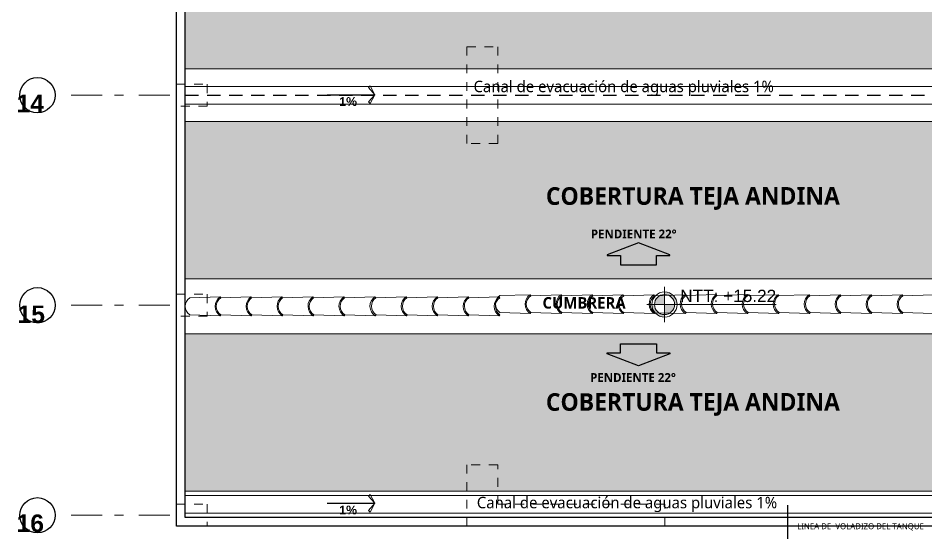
# Model space of a CAD drawing. Header units: metres. Extents: x 27 to 147, y -173 to 8.
# Drawn here: x 115.34 to 125.66, y -132.21 to -126.36 of the extents above; entities that cross this region are included whole.
import ezdxf

# ---------------------------------------------------------------- set-up
doc = ezdxf.new("R2010")
doc.units = ezdxf.units.M
for name, pattern in [('1CORTE', [1.5, 1, -0.25, 0, -0.25]), ('DASHED2', [0.375, 0.25, -0.125]), ('Dot & Dashed', [0.670277762413025, 0.352777767181396, -0.176388883590699, 0, -0.14111111164093]), ('HIDDEN2', [0.1875, 0.125, -0.0625])]:
    doc.linetypes.add(name, pattern=pattern)
for name, color, linetype, lineweight in [('2D Drafting - General_Pen_No__46', 7, 'Continuous', 25), ('canal de evacuacion', 1, 'Continuous', 20), ('Cotas varias El', 253, 'Continuous', 13), ('grafo 2', 31, 'Continuous', 20), ('GRAFO 3', 22, 'Continuous', 30), ('GRAFO 4', 7, 'Continuous', 30), ('GRAFO01', 7, 'Continuous', 0), ('linea0016', 144, 'HIDDEN2', 9), ('Lineas Referencia', 73, 'Continuous', 13), ('teja andina', 252, 'Continuous', 0), ('TEJAS ANDINA', 253, 'Continuous', 0), ('TEXTO 100', 7, 'Continuous', 20), ('TEXTOS-SUBTITULO', 7, 'Continuous', 30), ('Vanos', 140, 'Continuous', 5)]:
    doc.layers.add(name, color=color, linetype=linetype, lineweight=lineweight)
doc.layers.add('Interior - Furniture _Pen_No__3', color=7, linetype='Continuous', lineweight=18, true_color=0xff6600)
doc.layers.add('Mobiliario', color=7, linetype='Continuous', lineweight=0, true_color=0x7f7f7f)
doc.styles.add('Estilo-cotas', font='trebuc.ttf')
doc.styles.add('GENERATED_STYLE_1', font='arialbd.ttf')
doc.styles.add('GENERATED_STYLE_2', font='arial.ttf')
doc.styles.add('JOS', font='arial.ttf', dxfattribs={"height": 1})
doc.styles.add('TURBO_BASS', font='swisseb.ttf')

# ---------------------------------------------------------------- blocks, each defined once
blk = doc.blocks.new('A$C295C7585')
at = {"layer": 'Mobiliario', "lineweight": 15}
for p, q in [((1.374978025502969, 3.076203088460716), (1.513853283491699, 3.40416242087349)), ((1.513853283491699, 3.40416242087349), (1.527648820229842, 3.406546360073889)), ((1.556330874160267, 2.995064099900674), (1.716417933508637, 3.313533070731637)), ((1.716417933508637, 3.313533070731637), (1.70900166888714, 3.325407371513847)), ((1.222307230775641, 2.745859816847769), (1.36118248876528, 3.073819149260316)), ((1.36118248876528, 3.073819149260316), (1.374978025502969, 3.076203088460716)), ((1.563747138781764, 2.983189799118463), (1.556330874160267, 2.995064099900674)), ((1.403660079433394, 2.6647208282875), (1.563747138781764, 2.983189799118463)), ((1.069636436049223, 2.415516545234141), (1.208511694038407, 2.743475877646915)), ((1.208511694038407, 2.743475877646915), (1.222307230776096, 2.745859816847542)), ((1.250989284706975, 2.334377556673871), (1.411076344054891, 2.652846527505289)), ((1.411076344054891, 2.652846527505289), (1.403660079433394, 2.6647208282875)), ((0.9169656413223493, 2.085173273620967), (1.055840899311079, 2.413132606033741)), ((1.055840899311079, 2.413132606033741), (1.069636436048768, 2.415516545234595)), ((1.098318489980102, 2.004034285060698), (1.258405549328472, 2.322503255891888)), ((1.258405549328472, 2.322503255891888), (1.25098928470652, 2.334377556674326)), ((0.7650785429282223, 1.751017721853714), (0.9031190902182971, 2.079350511766734)), ((0.9031190902182971, 2.079350511766734), (0.9169656413223493, 2.085173273620967)), ((0.94643139158552, 1.66987873329299), (1.10492039455994, 1.989062689736784)), ((1.10492039455994, 1.989062689736784), (1.098439325062163, 2.004274668164622)), ((0.612407748201349, 1.420674450239858), (0.7512830061905333, 1.748633782652632)), ((0.7512830061905333, 1.748633782652632), (0.7650785429282223, 1.751017721853486)), ((0.7937605968586467, 1.339535461679816), (0.953847656207472, 1.658004432511007)), ((0.953847656207472, 1.658004432511007), (0.94643139158552, 1.66987873329299)), ((0.4597369534749305, 1.090331178626684), (0.5986122114636601, 1.418290511039459)), ((0.5986122114636601, 1.418290511039459), (0.6124077482018038, 1.420674450240085)), ((0.6410898021322282, 1.009192190066642), (0.8011768614805987, 1.327661160897833)), ((0.8011768614805987, 1.327661160897833), (0.7937605968591015, 1.339535461679816)), ((0.3070661587476025, 0.7599879070137376), (0.4459414167367868, 1.087947239426285)), ((0.4459414167367868, 1.087947239426285), (0.4597369534749305, 1.090331178626911)), ((0.4884190074053549, 0.6788489184534683), (0.6485060667537255, 0.997317889284659)), ((0.6485060667537255, 0.997317889284659), (0.6410898021322282, 1.009192190066642)), ((0.1543953640207292, 0.4296446354001091), (0.2932706220099135, 0.757603967813111)), ((0.2932706220099135, 0.757603967813111), (0.3070661587480572, 0.7599879070135103)), ((0.3357482126784817, 0.3485056468398398), (0.4958352720268522, 0.6669746176712579)), ((0.4958352720268522, 0.6669746176712579), (0.4884190074053549, 0.6788489184534683)), ((0.001724569293855893, 0.09930136378693533), (0.1405998272830402, 0.4272606961997099)), ((0.1405998272830402, 0.4272606961997099), (0.1543953640207292, 0.4296446354007912)), ((0.1830774179516084, 0.01816237522666597), (0.3431644773004336, 0.3366313460578567)), ((0.3431644773004336, 0.3366313460578567), (0.3357482126784817, 0.3485056468402945))]:
    blk.add_line(p, q, dxfattribs=at)
for centre, radius, start, end in [((1.64559542193274, 3.42692813519011), 0.1336946849706216, 189.8041789864884, 301.9874291323811), ((1.64559542193274, 3.42692813519011), 0.1196946849706216, 189.8041789864884, 301.9874291323811), ((1.492924627205866, 3.096584863576936), 0.1336946849706216, 189.8041789864884, 301.9874291323811), ((1.492924627205866, 3.096584863576936), 0.1196946849706216, 189.8041789864884, 301.9874291323811), ((1.340253832479448, 2.766241591963535), 0.1336946849706216, 189.8041789864884, 301.9874291323811), ((1.340253832479448, 2.766241591963535), 0.1196946849706216, 189.8041789864884, 301.9874291323811), ((1.187583037752574, 2.435898320350134), 0.1336946849706216, 189.8041789864884, 301.9874291323811), ((1.187583037752574, 2.435898320350134), 0.1196946849706216, 189.8041789864884, 301.9874291323811), ((1.034204698330086, 2.101672659223368), 0.1329726096647947, 189.6640148896703, 302.1275932302208), ((1.034912243024337, 2.105555048736051), 0.1196946849706216, 189.8041789864884, 301.9874291323811), ((0.8830251446311195, 1.77139949696948), 0.1336946849706216, 189.8041789864884, 301.9874291323811), ((0.8830251446311195, 1.77139949696948), 0.1196946849706216, 189.8041789864884, 301.9874291323811), ((0.7303543499047009, 1.441056225356306), 0.1336946849706216, 189.8041789864884, 301.9874291323811), ((0.7303543499047009, 1.441056225356306), 0.1196946849706216, 189.8041789864884, 301.9874291323811), ((0.5776835551778277, 1.110712953743132), 0.1336946849706216, 189.8041789864884, 301.9874291323811), ((0.5776835551778277, 1.110712953743132), 0.1196946849706216, 189.8041789864884, 301.9874291323811), ((0.4250127604509544, 0.7803696821295034), 0.1336946849706216, 189.8041789864884, 301.9874291323811), ((0.4250127604509544, 0.7803696821295034), 0.1196946849706216, 189.8041789864884, 301.9874291323811), ((0.2723419657240811, 0.4500264105163296), 0.1336946849706216, 189.8041789864884, 301.9874291323811), ((0.2723419657240811, 0.4500264105163296), 0.1196946849706216, 189.8041789864884, 301.9874291323811), ((0.1196711709962983, 0.119683138902019), 0.1196946849706216, 189.8041789864884, 301.9874291323811)]:
    blk.add_arc(centre, radius, start, end, dxfattribs=at)
blk = doc.blocks.new('FLECHA')
at = {"layer": 'grafo 2', "ltscale": 0.05}
for p, q in [((674350.4068813783, 8489809.493097022, -2.952000000000225), (674350.3571751671, 8489809.392813733, -2.952000000000225)), ((674350.4259006998, 8489809.474077702, -2.952000000000225), (674350.3571751671, 8489809.392813733, -2.952000000000225)), ((674350.4068813783, 8489809.493097022, -2.952000000000225), (674350.4259006998, 8489809.474077702, -2.952000000000225)), ((674350.4259006998, 8489809.311549768, -2.952000000000225), (674350.3571751671, 8489809.392813733, -2.952000000000225)), ((674350.4068813783, 8489809.292530447, -2.952000000000225), (674350.4259006998, 8489809.311549768, -2.952000000000225))]:
    blk.add_line(p, q, dxfattribs=at)
at = {"layer": 'grafo 2', "lineweight": 25}
blk.add_line((674350.8988359317, 8489809.392813733, -2.952000000000225), (674350.3571751671, 8489809.392813733, -2.952000000000225), dxfattribs=at)
at = {"layer": 'grafo 2'}
blk.add_line((674350.3571751671, 8489809.392813733, -2.952000000000225), (674350.4068813783, 8489809.292530447, -2.952000000000225), dxfattribs=at)

msp = doc.modelspace()

# ---------------------------------------------------------------- hatches: boundary and pattern name
at = {"layer": 'Interior - Furniture _Pen_No__3', "true_color": 0x939598}
h = msp.add_hatch(color=252, dxfattribs=at)
h.dxf.hatch_style = 1
h.paths.add_polyline_path([(122.5939552191145, -129.1595805378689), (122.593955218739, -129.0571805420381), (122.7449952206887, -129.0571805414824), (122.7449952206499, -129.0473536142555), (122.3891552181996, -128.9107594299858), (122.0333152167536, -129.0473536168759), (122.0333152167893, -129.057180544102), (122.184355216471, -129.0571805435462), (122.1843552168496, -129.1595805393768)])
h = msp.add_hatch(color=252, dxfattribs=at)
h.dxf.hatch_style = 1
h.paths.add_polyline_path([(122.1843552168496, -130.0595227518675), (122.184355216471, -130.1619227476981), (122.0333152167893, -130.1619227471423), (122.0333152167536, -130.1717496743683), (122.3891552181996, -130.3083438612585), (122.7449952206499, -130.1717496769887), (122.7449952206887, -130.1619227497619), (122.593955218739, -130.1619227492061), (122.5939552191145, -130.0595227533754)])
at = {"layer": 'TEJAS ANDINA'}
h = msp.add_hatch(dxfattribs=at)
h.set_pattern_fill('SPANTIL1', color=256, scale=0.2, angle=-1.272221872585407e-14, style=2, pattern_type=2)
h.set_pattern_definition([(274.9697, (232.747384543742, -60.65110540881834), (-0.1999982614014096, 2.400000210303527), [0.1846944, -4.4326642]), (180, (232.7633845437421, -60.83510540881831), (-0.2000000000000001, -0.2), [0.016, -0.184]), (360, (232.5633845437421, -60.85110540881833), (0.2, 0.2), [0.05600000000000001, -0.144]), (90, (232.6193845437421, -60.85110540881833), (-0.2, 0.2), [0.02, -0.18]), (270, (232.747384543742, -60.83110540881829), (0.1999999999999999, -0.2000000000000001), [0.02, -0.18]), (360, (232.747384543742, -60.85110540881833), (0.2, 0.2), [0.016, -0.184]), (360, (232.5633845437421, -60.83510540881831), (0.2, 0.2), [0.04000000000000001, -0.16]), (85.03029999999998, (232.6033845437421, -60.83510540881831), (0.1999982614014125, 2.400000210303527), [0.1846943999999999, -4.432664199999996]), (52.69609999999999, (232.6033845437421, -60.82510540881832), (-2.599997177976598, -3.400002148337723), [0.0528016, -5.22735]), (18.43489999999995, (232.6353845437421, -60.78310540881829), (0.4000000869185923, 0.1999996806445415), [0.05059639999999999, -0.5818589999999996]), (341.5651, (232.6833845437421, -60.76710540881832), (-0.4000000869185922, 0.1999996806445419), [0.05059640000000001, -0.5818589999999999]), (307.3039000000001, (232.731384543742, -60.78310540881829), (2.599997177976598, -3.400002148337723), [0.0528016, -5.22735]), (20.22489999999998, (232.6453845437421, -60.7971054088183), (-2.199999452866844, -0.8000016671195542), [0.04049699999999992, -4.009194399999989]), (339.7751, (232.6833845437421, -60.78310540881829), (2.199999452866844, -0.8000016671195557), [0.04049699999999996, -4.009194399999995]), (307.4053999999999, (232.721384543742, -60.7971054088183), (2.00000199052301, -2.59999849299601), [0.04280179999999992, -4.237384999999989]), (52.59459999999999, (232.6193845437421, -60.83110540881829), (-2.000001990523011, -2.599998492996009), [0.0428018, -4.237385])])
h.paths.add_polyline_path([(117.2395910564743, -125.1692961683614), (117.2395910564743, -126.9331553942138), (127.5395326688742, -126.9331553942138), (127.5395326688742, -125.1692961683614)])
h = msp.add_hatch(dxfattribs=at)
h.set_pattern_fill('SPANTIL1', color=256, scale=0.2, angle=180, style=2, pattern_type=2)
h.set_pattern_definition([(94.9696999999998, (223.2345399171161, -66.0684409499929), (0.1999982614014093, -2.400000210303527), [0.1846944, -4.432664199999999]), (360, (223.2185399171161, -65.88444094999294), (0.2000000000000001, 0.1999999999999999), [0.016, -0.184]), (180, (223.418539917116, -65.86844094999297), (-0.2000000000000001, -0.2), [0.05600000000000001, -0.144]), (270, (223.3625399171161, -65.86844094999297), (0.1999999999999999, -0.2000000000000001), [0.02, -0.18]), (90, (223.2345399171161, -65.88844094999295), (-0.1999999999999999, 0.2000000000000001), [0.02, -0.18]), (180, (223.2345399171161, -65.86844094999297), (-0.2000000000000001, -0.2), [0.016, -0.184]), (180, (223.418539917116, -65.88444094999294), (-0.2000000000000001, -0.2), [0.04000000000000001, -0.16]), (265.0303, (223.3785399171161, -65.88444094999294), (-0.1999982614014128, -2.400000210303527), [0.1846944, -4.4326642]), (232.6961, (223.3785399171161, -65.89444094999293), (2.599997177976598, 3.400002148337722), [0.0528016, -5.227349999999999]), (198.4349, (223.346539917116, -65.93644094999296), (-0.4000000869185923, -0.1999996806445414), [0.05059639999999989, -0.581858999999998]), (161.5651, (223.298539917116, -65.95244094999292), (0.4000000869185921, -0.1999996806445419), [0.05059639999999988, -0.5818589999999979]), (127.3039, (223.250539917116, -65.93644094999296), (-2.599997177976598, 3.400002148337724), [0.0528016, -5.22735]), (200.2249, (223.3365399171161, -65.92244094999295), (2.199999452866844, 0.8000016671195539), [0.04049700000000001, -4.0091944]), (159.7751, (223.298539917116, -65.93644094999296), (-2.199999452866844, 0.800001667119556), [0.040497, -4.009194399999999]), (127.4053999999999, (223.2605399171161, -65.92244094999295), (-2.000001990523009, 2.59999849299601), [0.0428018, -4.237385]), (232.5946, (223.3625399171161, -65.88844094999295), (2.000001990523011, 2.599998492996008), [0.0428018, -4.237385])])
h.paths.add_polyline_path([(127.5394456195672, -129.3208328690765), (127.5395326688742, -127.5331543591903), (117.2395772203731, -127.5331543591903), (117.2394901710661, -129.3208328690765)])
h = msp.add_hatch(dxfattribs=at)
h.set_pattern_fill('SPANTIL1', color=256, scale=0.2, angle=-1.272221872585407e-14, style=2, pattern_type=2)
h.set_pattern_definition([(274.9697, (223.6025399171161, -65.66844094999293), (-0.1999982614014096, 2.400000210303527), [0.1846944, -4.4326642]), (180, (223.6185399171161, -65.85244094999295), (-0.2000000000000001, -0.2), [0.016, -0.184]), (360, (223.418539917116, -65.86844094999297), (0.2, 0.2), [0.05600000000000001, -0.144]), (90, (223.4745399171161, -65.86844094999297), (-0.2, 0.2), [0.02, -0.18]), (270, (223.6025399171161, -65.84844094999299), (0.1999999999999999, -0.2000000000000001), [0.02, -0.18]), (360, (223.6025399171161, -65.86844094999297), (0.2, 0.2), [0.016, -0.184]), (360, (223.418539917116, -65.85244094999295), (0.2, 0.2), [0.04000000000000001, -0.16]), (85.03029999999998, (223.4585399171161, -65.85244094999295), (0.1999982614014125, 2.400000210303527), [0.1846943999999998, -4.432664199999995]), (52.69609999999999, (223.4585399171161, -65.8424409499929), (-2.599997177976598, -3.400002148337723), [0.0528016, -5.22735]), (18.43489999999995, (223.4905399171161, -65.80044094999299), (0.4000000869185923, 0.1999996806445415), [0.05059639999999998, -0.5818589999999995]), (341.5651, (223.5385399171161, -65.78444094999291), (-0.4000000869185922, 0.1999996806445419), [0.05059640000000001, -0.5818589999999999]), (307.3039000000001, (223.5865399171161, -65.80044094999299), (2.599997177976598, -3.400002148337723), [0.0528016, -5.22735]), (20.22489999999998, (223.500539917116, -65.81444094999294), (-2.199999452866844, -0.8000016671195542), [0.04049699999999992, -4.009194399999989]), (339.7751, (223.5385399171161, -65.80044094999299), (2.199999452866844, -0.8000016671195557), [0.04049699999999996, -4.009194399999994]), (307.4053999999999, (223.5765399171161, -65.81444094999294), (2.00000199052301, -2.59999849299601), [0.04280179999999992, -4.237384999999989]), (52.59459999999999, (223.4745399171161, -65.84844094999299), (-2.000001990523011, -2.599998492996009), [0.0428018, -4.237385])])
h.paths.add_polyline_path([(117.2394901710661, -129.9442950664327), (117.2395772203731, -131.7331537869381), (127.5395326688742, -131.7331537869381), (127.5394456195672, -129.9442950664327)])
at = {"layer": 'TEXTO 100', "ltscale": 1.3}
h = msp.add_hatch(color=256, dxfattribs=at)
edge = h.paths.add_edge_path()
edge.add_line((122.7998910887665, -129.6127768512262), (122.6860857847372, -129.6127768494298))
edge.add_line((122.6860857847372, -129.6127768494298), (122.6860857847372, -129.7265821532343))
edge.add_arc((122.6860857857481, -129.6127768494298), 0.1138053038046205, 269.9999994913017, 359.9999990956475)
edge = h.paths.add_edge_path()
edge.add_arc((122.6860857855233, -129.6127768512262), 0.1138053056009154, 90.00000039565423, 180)
edge.add_line((122.5722804807085, -129.6127768512262), (122.6860857847378, -129.6127768494298))
edge.add_line((122.6860857847372, -129.6127768494298), (122.6860857847372, -129.4989715456253))
edge = h.paths.add_edge_path()
edge.add_line((122.6860857847372, -129.4699325164393), (122.6860857847372, -129.4989715456252))
edge.add_arc((122.6860857839516, -129.6127768512262), 0.1138053056009154, 0, 89.99999960434582, ccw=False)
edge.add_line((122.7998910887665, -129.6127768512262), (122.8289301197489, -129.6127768494298))
edge.add_arc((122.6860857857481, -129.6127768494298), 0.1428443340010337, -1.272221872585407e-14, 90.00000040528428)
msp.add_hatch(color=256, dxfattribs=at).paths.add_polyline_path([(122.5722804806629, -129.6127768494298), (122.5432414496871, -129.6127768494298, 0.4163528812831421), (122.6871283338833, -129.7556173799076), (122.6871283338833, -129.7265773781049, -0.4168992925091289)])

# ---------------------------------------------------------------- linework, layer by layer
at = {"layer": 'canal de evacuacion'}
for p, q in [((127.7692907763241, -127.1331545956083), (117.2394680259687, -127.1331545956079)), ((127.7692907763241, -127.3331545956084), (117.2394680259682, -127.3331545956077)), ((127.7694804628732, -131.7831512020613), (117.239657702235, -131.7831512020604)), ((127.7694804628732, -131.9831512020612), (117.239657702235, -131.9831512020605))]:
    msp.add_line(p, q, dxfattribs=at)
at = {"layer": 'Cotas varias El'}
for p, q in [((117.2395772203731, -126.9331543591903), (127.5395326688742, -126.9331543591903)), ((117.2395772203731, -127.5331543591903), (127.5395326688742, -127.5331543591903)), ((127.5395186028265, -129.3208328690765), (117.2394171878067, -129.3208328690765)), ((127.5395186028265, -129.9442950664327), (117.2394171878067, -129.9442950664327))]:
    msp.add_line(p, q, dxfattribs=at)
at = {"layer": 'Cotas varias El', "linetype": 'Dot & Dashed'}
for p, q in [((117.0644764464098, -127.2331530271153), (115.7595330576668, -127.2331530271153)), ((117.0644503691994, -129.6206541106737), (115.7595069804564, -129.6206541106737)), ((117.0645772217673, -132.0081523900718), (115.7596338330243, -132.0081523900718))]:
    msp.add_line(p, q, dxfattribs=at)
at = {"layer": 'Cotas varias El'}
msp.add_lwpolyline([(117.2395772203731, -127.5331543591903), (117.2395772203731, -131.733152910945), (127.5395325983145, -131.733152910945), (127.5395325983145, -127.5331543591903)], close=True, dxfattribs=at)
msp.add_lwpolyline([(117.4894763792555, -132.1331531197334), (120.4394771456549, -132.1331526074129)], dxfattribs=at)
at = {"layer": 'GRAFO 3', "linetype": 'Continuous'}
for centre in [(115.5595331889452, -127.2331546771445), (115.5595330576667, -129.6206541037649), (115.5595473881917, -132.0081537132928)]:
    msp.add_circle(centre, 0.2, dxfattribs=at)
at = {"layer": 'GRAFO 4', "linetype": 'Continuous'}
for points in [[(128.7395326032315, -103.3331521447292), (128.7395326032315, -132.1331529148812), (117.1395772203731, -132.1331524582734), (117.1395772203731, -103.3331516881213)], [(128.6395326032316, -103.4331521407929), (128.6395326032316, -132.033152910945), (117.2395772203731, -132.0331524622097), (117.2395772203731, -103.4331516920576)]]:
    msp.add_lwpolyline(points, close=True, dxfattribs=at)
at = {"layer": 'GRAFO 4', "linetype": 'Continuous', "flags": 128}
for points in [[(122.7449952206887, -129.0571805414824), (122.7449952206499, -129.0473536142555), (122.3891552181996, -128.9107594299858), (122.0333152167536, -129.0473536168759), (122.0333152167893, -129.057180544102), (122.184355216471, -129.0571805435462), (122.1843552168496, -129.1595805393768), (122.5939552191145, -129.1595805378689), (122.593955218739, -129.0571805420381)], [(122.7449952206887, -130.1619227497619), (122.7449952206499, -130.1717496769887), (122.3891552181996, -130.3083438612585), (122.0333152167536, -130.1717496743683), (122.0333152167893, -130.1619227471423), (122.184355216471, -130.1619227476981), (122.1843552168496, -130.0595227518675), (122.5939552191145, -130.0595227533754), (122.593955218739, -130.1619227492061)]]:
    msp.add_lwpolyline(points, close=True, dxfattribs=at)
at = {"layer": 'GRAFO01', "color": 251, "linetype": 'DASHED2', "lineweight": 9, "ltscale": 0.2}
for points in [[(120.4394913664329, -127.7831543342489), (120.439491250013, -126.6831543342708), (120.7894912499711, -126.6831539852463), (120.7894913663912, -127.783153985224)], [(117.1394764450939, -127.3581530953169), (117.1394764450157, -127.1081532116586), (117.4894764449762, -127.1081528626025), (117.4894764450546, -127.3581527462609)], [(117.1394503678052, -129.7456539301408), (117.139450367727, -129.4956540464825), (117.4894503676875, -129.4956536974264), (117.4894503677659, -129.7456535810848)], [(120.4394771456549, -132.1331526074129), (122.6894766238842, -132.1331526314088), (122.6894766273389, -131.8831526365624), (120.789477097487, -131.8831526174142), (120.7894771038059, -131.4331525909886), (120.4394771554888, -131.4331525858389)], [(117.1395772203731, -132.1331524582734), (117.1395772202949, -131.8831525746151), (117.4895772202553, -131.883152225559), (117.4895772203338, -132.1331521092173)]]:
    msp.add_lwpolyline(points, close=True, dxfattribs=at)
at = {"layer": 'linea0016', "linetype": 'HIDDEN2', "lineweight": 30, "ltscale": 1.2}
msp.add_line((117.2395772203731, -127.2331543591903), (127.796303717075, -127.2331543591903), dxfattribs=at)
at = {"layer": 'Mobiliario', "lineweight": 0}
msp.add_line((117.239657702235, -131.9831512020605), (117.239657702235, -131.6831512020605), dxfattribs=at)
at = {"layer": 'teja andina', "lineweight": 15}
for p, q in [((124.336872606039, -129.5119646697563), (124.6812531227419, -129.5010599182073)), ((124.6812531227419, -129.5010599182073), (124.688937859494, -129.5122128193285)), ((124.6889378594934, -129.5122128193289), (125.0333183761965, -129.5013080677797)), ((125.0333183761965, -129.5013080677797), (125.0410031129481, -129.5124609689017)), ((125.0410031129481, -129.5124609689012), (125.3853836296508, -129.5015562173523)), ((125.3853836296508, -129.5015562173523), (125.3930683664028, -129.5127091184741)), ((125.3930683664025, -129.5127091184742), (125.7374488831052, -129.5018043669248)), ((124.3390860088573, -129.7041586252883), (124.6837254145794, -129.7157336971187)), ((124.6837254145794, -129.7157336971187), (124.6911512623121, -129.7044067748607)), ((124.6911512623117, -129.7044067748608), (125.0357906680339, -129.7159818466907)), ((125.0357906680339, -129.7159818466907), (125.0432165157665, -129.7046549244332)), ((125.0432165157665, -129.7046549244332), (125.3878559214884, -129.7162299962631)), ((125.3878559214884, -129.7162299962631), (125.3952817692209, -129.7049030740057)), ((125.3952817692209, -129.7049030740057), (125.7399211749428, -129.7164781458357))]:
    msp.add_line(p, q, dxfattribs=at)
for centre, radius in [((124.4025741877957, -129.6073177402027), 0.1157968302204076), ((124.7546394412515, -129.6075658897756), 0.1293409205322173), ((124.7546394412515, -129.6075658897756), 0.1157968302204076), ((125.1067046947059, -129.6078140393481), 0.1293409205322173), ((125.1067046947059, -129.6078140393481), 0.1157968302204076), ((125.4587699481606, -129.6080621889205), 0.1293409205322173), ((125.4587699481606, -129.6080621889205), 0.1157968302204076)]:
    msp.add_arc(centre, radius, 124.5681929392997, 236.7514430851927, dxfattribs=at)
at = {"layer": 'TEJAS ANDINA'}
msp.add_lwpolyline([(117.2395910564743, -122.7831540797786), (117.2395910564743, -126.9331553942138), (127.5395326688742, -126.9331553942138), (127.5395326688742, -122.7831540797786)], close=True, dxfattribs=at)
at = {"layer": 'TEXTO 100', "ltscale": 1.3}
msp.add_lwpolyline([(122.4854458432505, -129.6127768494298), (123.9532269173271, -129.6127768494298), (122.6871283338833, -129.6127768494298), (122.6871283338833, -129.4110943612669), (122.6871283338833, -129.8144593411855)], dxfattribs=at)
for radius in [0.1428443350500418, 0.1138053040743278]:
    msp.add_circle((122.6860857847372, -129.6127768494298), radius, dxfattribs=at)
at = {"layer": 'Vanos', "color": 3, "linetype": '1CORTE', "lineweight": 30}
msp.add_line((124.0823764638221, -131.8931905804972), (124.0843121898673, -133.198282107506), dxfattribs=at)

# ---------------------------------------------------------------- block references
at = {"layer": 'Lineas Referencia', "rotation": 180}
for p in [(674469.749043443, 8489682.16455269, 2.952000000000225), (674469.749043443, 8489677.521292804, 2.952000000000225)]:
    msp.add_blockref('FLECHA', p, dxfattribs=at)
at = {"layer": 'TEJAS ANDINA', "xscale": 0.9674350222721193, "yscale": 0.9674350222721193, "zscale": 0.9674350222721193, "rotation": 294.7640139528098}
for p in [(117.2015725810741, -129.575193075981), (120.7252565051072, -129.5504425179923)]:
    msp.add_blockref('A$C295C7585', p, dxfattribs=at)

# ---------------------------------------------------------------- texts
at = {"char_height": 0.2, "attachment_point": 9, "rotation": 4.4022707320393455e-07, "style": 'GENERATED_STYLE_1'}
for s, insert in [('14', (115.6330607793468, -127.4271600475027)), ('15', (115.6442700854408, -129.8266002924612)), ('16', (115.6330749785932, -132.2021590836509))]:
    msp.add_mtext(s, dxfattribs=dict(at, insert=insert))
at = {"layer": '2D Drafting - General_Pen_No__46', "attachment_point": 7, "style": 'GENERATED_STYLE_2'}
for s, insert, char_height in [('{\\fTrebuchet MS|b0|i0|c0|p34;Canal de evacuación de aguas pluviales 1%}', (120.5153360933385, -127.242343135847), 0.13), ('{\\fSansSerif|b1|i0|c2|p2; 1%}', (118.950432989535, -127.3564393499004), 0.1), ('\\A1;{\\fTrebuchet MS|b1|i0|c0|p34;PENDIENTE 22°}', (121.8486876933559, -128.8607678563201), 0.1), ('\\A1;{\\fTrebuchet MS|b1|i0|c0|p34;CUMBRERA}', (121.2990070414093, -129.6603863692717), 0.13), ('\\A1;{\\fTrebuchet MS|b1|i0|c0|p34;PENDIENTE 22°}', (121.8405679878423, -130.4920527628453), 0.1), ('{\\fTrebuchet MS|b0|i0|c0|p34;Canal de evacuación de aguas pluviales 1%}', (120.552400085637, -131.9725678267595), 0.13), ('{\\fSansSerif|b1|i0|c2|p2; 1%}', (118.950432989535, -131.9996992368), 0.1)]:
    msp.add_mtext(s, dxfattribs=dict(at, insert=insert, char_height=char_height))
at = {"layer": 'GRAFO01', "style": 'JOS'}
msp.add_text('NTT: +15.22', height=0.1397384423660468, rotation=8.129192432571328e-09, dxfattribs=at).set_placement((122.8641992011309, -129.5841770486489))
at = {"layer": 'TEXTOS-SUBTITULO', "char_height": 0.2, "attachment_point": 1, "rotation": 0.03293630447390878, "style": 'TURBO_BASS'}
for insert in [(121.3372088432794, -128.2792698528746), (121.3372088432794, -130.6205585037163)]:
    msp.add_mtext('{\\fTrebuchet MS|b1|i0|c0|p34;COBERTURA TEJA ANDINA}', dxfattribs=dict(at, insert=insert))
at = {"layer": 'Vanos', "color": 145, "insert": (124.1696105019751, -132.0988223504959), "char_height": 0.06825689789620962, "attachment_point": 1, "style": 'Estilo-cotas'}
msp.add_mtext_dynamic_manual_height_columns(' LINEA DE  VOLADIZO DEL TANQUE', width=6.028677660942776, gutter_width=0.75, heights=[0], dxfattribs=at)

doc.saveas('drawing.dxf')
